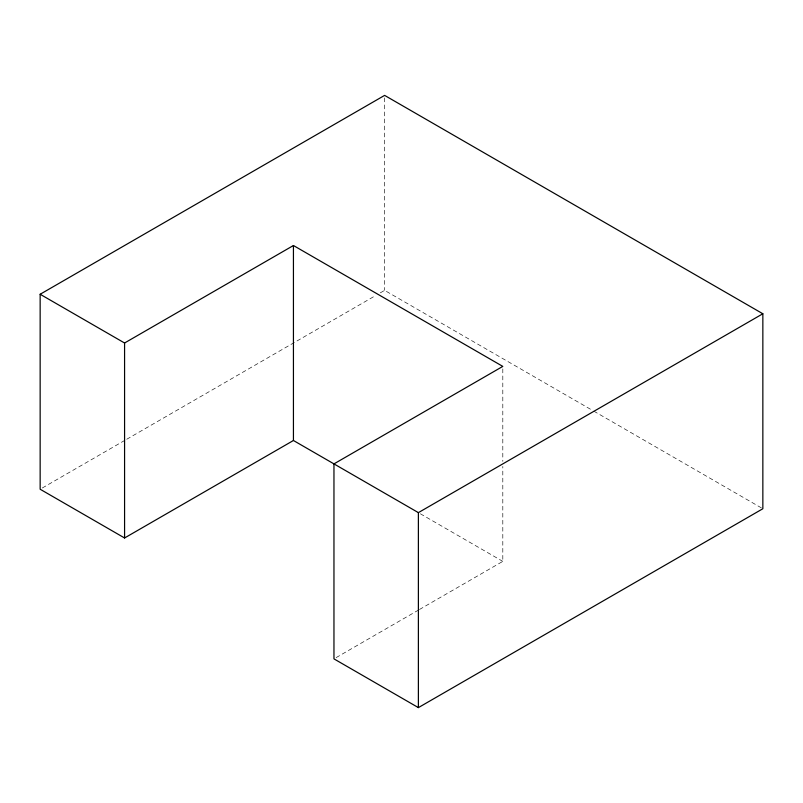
<?xml version="1.0" encoding="UTF-8"?>
<svg xmlns="http://www.w3.org/2000/svg" width="803" height="803" viewBox="0 0 803 803"><rect width="100%" height="100%" fill="white"/><g stroke="black" fill="none" stroke-linecap="round" stroke-linejoin="round"><path stroke-width="0.6" stroke-dasharray="4.01 3.01" d="M42.318 487.993L125.659 439.873M126.744 439.251L375.945 295.374M380.281 292.864L384.617 290.365L592.694 410.504M336.126 657.617L418.383 610.129M419.467 609.497L502.808 561.377L502.808 466.392M593.778 411.126L761.766 508.108M420.36 513.779L502.808 561.377M502.808 368.898L502.808 461.394M384.617 97.886L384.617 290.365"/><path stroke-width="1.2" d="M40.15 294.259L384.617 95.386L762.85 313.762L762.85 508.741L418.383 707.614L333.958 658.872L333.958 463.893L502.808 366.399L293.436 245.517L124.575 343.001L40.15 294.259L40.15 489.238L124.575 537.98L293.436 440.496L418.383 512.635L762.85 313.762M418.383 512.635L418.383 707.614M293.436 245.517L293.436 440.496M124.575 343.001L124.575 537.98"/></g></svg>
